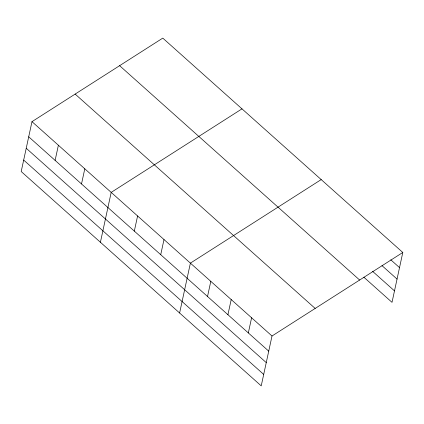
<?xml version="1.0" encoding="UTF-8"?>
<svg xmlns="http://www.w3.org/2000/svg" width="424" height="424" viewBox="0 0 424 424"><rect width="100%" height="100%" fill="white"/><g stroke="black" fill="none" stroke-linecap="round" stroke-linejoin="round"><path stroke-width="0.64" d="M31.986 121.651L21.2 171.529L261.221 385.882L272.007 336.004L402.8 252.471L162.779 38.118L31.986 121.651L272.007 336.004M55.115 160.373L58.385 145.231M81.514 183.952L84.789 168.81M100.409 242.268L111.189 192.39L241.987 108.857M134.318 231.112L137.593 215.964M160.722 254.692L163.998 239.544M179.612 313.002L190.397 263.124L321.191 179.591M207.527 296.487L210.802 281.345M227.927 314.709L231.202 299.561M248.332 332.93L251.602 317.783M402.8 252.471L392.014 302.349L363.84 277.185M390.78 259.806L399.525 267.613M381.987 265.631L397.05 279.077M372.632 271.365L394.495 290.885M119.616 65.683L359.637 280.036M75.149 94.086L315.17 308.439M28.71 136.798L268.731 351.146M26.23 148.257L266.251 362.61M23.68 160.071L263.702 374.419"/></g></svg>
